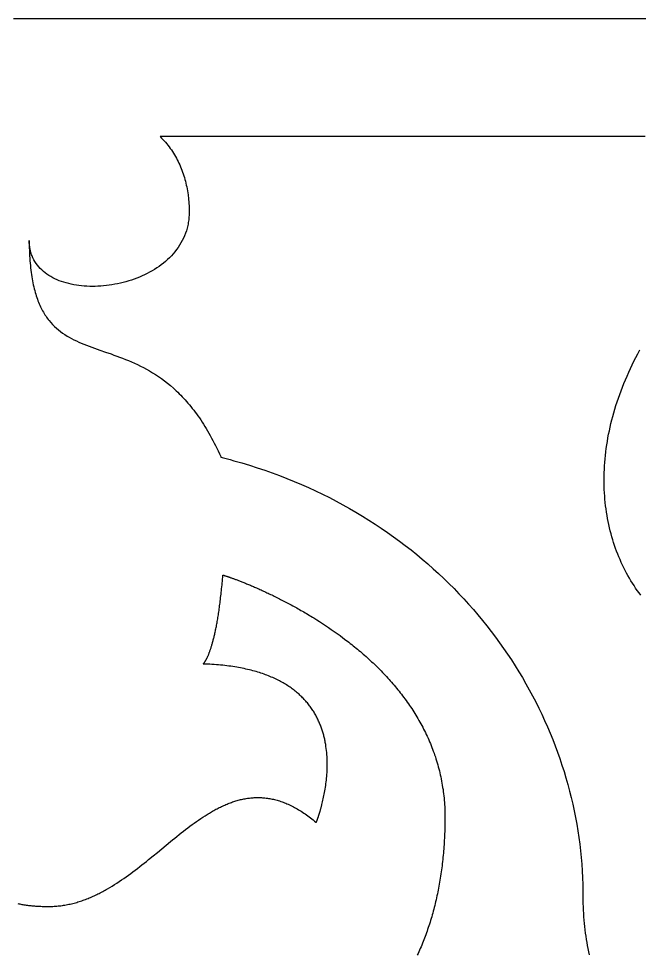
# Model space of a CAD drawing. Extents: x -52 to 64, y -91 to -51.
# Drawn here: x -40.83 to -24.62, y -75.14 to -50.72 of the extents above; entities that cross this region are included whole.
import ezdxf

# ---------------------------------------------------------------- set-up
doc = ezdxf.new("R2010")
doc.units = 0
doc.header["$MEASUREMENT"] = 0
doc.layers.add('LAYER_1', color=18, linetype='CONTINUOUS')

msp = doc.modelspace()

# ---------------------------------------------------------------- linework, layer by layer
at = {"layer": 'LAYER_1'}
for points in [[(-24.383, -50.717), (-24.637, -50.717), (-24.887, -50.717), (-25.131, -50.717), (-25.37, -50.717), (-25.604, -50.717), (-25.834, -50.717), (-26.058, -50.717), (-26.277, -50.717), (-26.491, -50.717), (-26.699, -50.717), (-26.903, -50.717), (-27.101, -50.717), (-27.294, -50.717), (-27.481, -50.717), (-27.663, -50.717), (-27.839, -50.717), (-28.01, -50.717), (-28.175, -50.717), (-28.335, -50.717), (-28.489, -50.717), (-28.637, -50.717), (-28.779, -50.717), (-28.916, -50.717), (-29.047, -50.717), (-29.172, -50.717), (-29.29, -50.717), (-29.403, -50.717), (-29.51, -50.717), (-29.611, -50.717), (-29.705, -50.717), (-29.793, -50.717), (-29.875, -50.717), (-29.951, -50.717), (-30.021, -50.717), (-30.084, -50.717), (-30.14, -50.717), (-30.19, -50.717), (-30.234, -50.717), (-30.271, -50.717), (-30.301, -50.717), (-30.325, -50.717), (-30.342, -50.717), (-30.352, -50.717), (-30.356, -50.717), (-30.361, -50.717), (-30.375, -50.717), (-30.4, -50.717), (-30.434, -50.717), (-30.477, -50.717), (-30.53, -50.717), (-30.592, -50.717), (-30.663, -50.717), (-30.742, -50.717), (-30.831, -50.717), (-30.928, -50.717), (-31.033, -50.717), (-31.147, -50.717), (-31.269, -50.717), (-31.399, -50.717), (-31.537, -50.717), (-31.683, -50.717), (-31.836, -50.717), (-31.997, -50.717), (-32.165, -50.717), (-32.341, -50.717), (-32.523, -50.717), (-32.713, -50.717), (-32.909, -50.717), (-33.112, -50.717), (-33.322, -50.717), (-33.538, -50.717), (-33.76, -50.717), (-33.989, -50.717), (-34.223, -50.717), (-34.463, -50.717), (-34.709, -50.717), (-34.961, -50.717), (-35.218, -50.717), (-35.481, -50.717), (-35.748, -50.717), (-36.021, -50.717), (-36.299, -50.717), (-36.581, -50.717), (-36.868, -50.717), (-37.16, -50.717), (-37.456, -50.717), (-37.756, -50.717), (-38.06, -50.717), (-38.368, -50.717), (-38.68, -50.717), (-38.996, -50.717), (-39.315, -50.717), (-39.638, -50.717), (-39.964, -50.717), (-40.293, -50.717), (-40.626, -50.717), (-40.961, -50.717)], [(-24.468, -53.795), (-24.772, -53.795), (-25.075, -53.795), (-25.376, -53.795), (-25.675, -53.795), (-25.973, -53.795), (-26.268, -53.795), (-26.562, -53.795), (-26.853, -53.795), (-27.142, -53.795), (-27.429, -53.795), (-27.713, -53.795), (-27.995, -53.795), (-28.275, -53.795), (-28.551, -53.795), (-28.826, -53.795), (-29.097, -53.795), (-29.365, -53.795), (-29.63, -53.795), (-29.892, -53.795), (-30.151, -53.795), (-30.407, -53.795), (-30.66, -53.795), (-30.784, -53.795), (-30.908, -53.795), (-31.032, -53.795), (-31.154, -53.795), (-31.275, -53.795), (-31.396, -53.795), (-31.515, -53.795), (-31.634, -53.795), (-31.751, -53.795), (-31.868, -53.795), (-31.984, -53.795), (-32.099, -53.795), (-32.212, -53.795), (-32.325, -53.795), (-32.437, -53.795), (-32.547, -53.795), (-32.657, -53.795), (-32.766, -53.795), (-32.873, -53.795), (-32.98, -53.795), (-33.085, -53.795), (-33.19, -53.795), (-33.293, -53.795), (-33.395, -53.795), (-33.496, -53.795), (-33.596, -53.795), (-33.694, -53.795), (-33.792, -53.795), (-33.888, -53.795), (-33.984, -53.795), (-34.078, -53.795), (-34.171, -53.795), (-34.262, -53.795), (-34.353, -53.795), (-34.442, -53.795), (-34.53, -53.795), (-34.616, -53.795), (-34.702, -53.795), (-34.786, -53.795), (-34.869, -53.795), (-34.95, -53.795), (-35.031, -53.795), (-35.11, -53.795), (-35.187, -53.795), (-35.263, -53.795), (-35.338, -53.795), (-35.412, -53.795), (-35.484, -53.795), (-35.555, -53.795), (-35.624, -53.795), (-35.692, -53.795), (-35.759, -53.795), (-35.824, -53.795), (-35.888, -53.795), (-35.95, -53.795), (-36.011, -53.795), (-36.07, -53.795), (-36.128, -53.795), (-36.184, -53.795), (-36.239, -53.795), (-36.292, -53.795), (-36.344, -53.795), (-36.394, -53.795), (-36.443, -53.795), (-36.49, -53.795), (-36.536, -53.795), (-36.58, -53.795), (-36.622, -53.795), (-36.663, -53.795), (-36.702, -53.795), (-36.74, -53.795), (-36.776, -53.795), (-36.81, -53.795), (-36.843, -53.795), (-36.874, -53.795), (-36.903, -53.795), (-36.931, -53.795), (-36.957, -53.795), (-36.981, -53.795), (-37.003, -53.795), (-37.024, -53.795), (-37.043, -53.795), (-37.06, -53.795), (-37.076, -53.795), (-37.089, -53.795), (-37.101, -53.795), (-37.111, -53.795), (-37.119, -53.795), (-37.126, -53.795), (-37.131, -53.795), (-37.133, -53.795), (-37.134, -53.795), (-37.098, -53.831), (-37.062, -53.868), (-37.027, -53.905), (-36.993, -53.943), (-36.961, -53.982), (-36.929, -54.021), (-36.898, -54.061), (-36.868, -54.101), (-36.839, -54.142), (-36.811, -54.184), (-36.783, -54.226), (-36.757, -54.268), (-36.732, -54.311), (-36.708, -54.355), (-36.684, -54.399), (-36.661, -54.443), (-36.64, -54.488), (-36.619, -54.534), (-36.599, -54.58), (-36.58, -54.626), (-36.562, -54.673), (-36.545, -54.72), (-36.528, -54.768), (-36.513, -54.815), (-36.498, -54.864), (-36.484, -54.912), (-36.471, -54.961), (-36.459, -55.011), (-36.448, -55.06), (-36.437, -55.11), (-36.428, -55.161), (-36.419, -55.211), (-36.404, -55.313), (-36.392, -55.416), (-36.383, -55.519), (-36.377, -55.624), (-36.375, -55.729), (-36.375, -55.755), (-36.375, -55.762), (-36.375, -55.764), (-36.375, -55.765), (-36.375, -55.767), (-36.375, -55.777), (-36.375, -55.816), (-36.377, -55.854), (-36.379, -55.892), (-36.382, -55.93), (-36.386, -55.967), (-36.391, -56.004), (-36.397, -56.04), (-36.403, -56.077), (-36.411, -56.112), (-36.427, -56.183), (-36.447, -56.251), (-36.47, -56.319), (-36.495, -56.384), (-36.523, -56.448), (-36.554, -56.511), (-36.587, -56.572), (-36.623, -56.632), (-36.662, -56.69), (-36.702, -56.746), (-36.745, -56.801), (-36.79, -56.854), (-36.837, -56.906), (-36.887, -56.956), (-36.938, -57.005), (-36.991, -57.052), (-37.045, -57.097), (-37.102, -57.141), (-37.16, -57.183), (-37.22, -57.224), (-37.281, -57.263), (-37.343, -57.3), (-37.407, -57.336), (-37.472, -57.37), (-37.538, -57.403), (-37.605, -57.434), (-37.673, -57.463), (-37.742, -57.49), (-37.812, -57.516), (-37.882, -57.541), (-37.953, -57.563), (-38.025, -57.584), (-38.097, -57.604), (-38.17, -57.621), (-38.243, -57.637), (-38.316, -57.651), (-38.389, -57.664), (-38.462, -57.675), (-38.536, -57.684), (-38.609, -57.692), (-38.682, -57.698), (-38.755, -57.702), (-38.828, -57.704), (-38.9, -57.705), (-38.972, -57.704), (-39.043, -57.701), (-39.113, -57.697), (-39.183, -57.69), (-39.252, -57.682), (-39.32, -57.673), (-39.387, -57.661), (-39.453, -57.648), (-39.518, -57.633), (-39.582, -57.616), (-39.644, -57.598), (-39.705, -57.578), (-39.765, -57.556), (-39.823, -57.532), (-39.879, -57.506), (-39.934, -57.479), (-39.987, -57.45), (-40.038, -57.419), (-40.087, -57.386), (-40.135, -57.351), (-40.18, -57.315), (-40.223, -57.277), (-40.263, -57.237), (-40.302, -57.195), (-40.337, -57.151), (-40.371, -57.105), (-40.402, -57.058), (-40.43, -57.009), (-40.455, -56.958), (-40.478, -56.905), (-40.488, -56.878), (-40.498, -56.85), (-40.506, -56.822), (-40.514, -56.793), (-40.521, -56.764), (-40.528, -56.735), (-40.533, -56.705), (-40.538, -56.674), (-40.542, -56.644), (-40.546, -56.612), (-40.548, -56.58), (-40.55, -56.548), (-40.55, -56.515), (-40.55, -56.507), (-40.55, -56.505), (-40.55, -56.504), (-40.55, -56.505), (-40.55, -56.507), (-40.55, -56.517), (-40.55, -56.554), (-40.549, -56.627), (-40.548, -56.699), (-40.546, -56.769), (-40.543, -56.838), (-40.54, -56.906), (-40.536, -56.972), (-40.532, -57.037), (-40.527, -57.101), (-40.521, -57.163), (-40.515, -57.224), (-40.508, -57.284), (-40.501, -57.342), (-40.493, -57.399), (-40.484, -57.455), (-40.475, -57.51), (-40.465, -57.564), (-40.455, -57.616), (-40.444, -57.667), (-40.433, -57.718), (-40.421, -57.767), (-40.408, -57.814), (-40.396, -57.861), (-40.382, -57.907), (-40.368, -57.952), (-40.354, -57.995), (-40.339, -58.038), (-40.323, -58.08), (-40.307, -58.12), (-40.291, -58.16), (-40.274, -58.199), (-40.256, -58.236), (-40.238, -58.273), (-40.22, -58.309), (-40.201, -58.344), (-40.182, -58.378), (-40.162, -58.412), (-40.141, -58.444), (-40.121, -58.476), (-40.1, -58.507), (-40.078, -58.537), (-40.056, -58.566), (-40.034, -58.595), (-39.988, -58.65), (-39.94, -58.702), (-39.891, -58.752), (-39.84, -58.799), (-39.787, -58.843), (-39.734, -58.886), (-39.678, -58.926), (-39.622, -58.964), (-39.564, -59.001), (-39.505, -59.035), (-39.444, -59.068), (-39.382, -59.1), (-39.32, -59.131), (-39.256, -59.16), (-39.191, -59.188), (-39.124, -59.216), (-39.057, -59.242), (-38.989, -59.268), (-38.92, -59.294), (-38.85, -59.319), (-38.708, -59.369), (-38.563, -59.419), (-38.415, -59.47), (-38.34, -59.497), (-38.265, -59.524), (-38.189, -59.552), (-38.113, -59.581), (-38.036, -59.612), (-37.959, -59.643), (-37.882, -59.676), (-37.804, -59.711), (-37.726, -59.747), (-37.648, -59.785), (-37.57, -59.825), (-37.491, -59.867), (-37.413, -59.912), (-37.334, -59.958), (-37.256, -60.008), (-37.177, -60.06), (-37.099, -60.114), (-37.021, -60.172), (-36.943, -60.233), (-36.865, -60.296), (-36.787, -60.364), (-36.749, -60.398), (-36.71, -60.434), (-36.671, -60.471), (-36.633, -60.508), (-36.595, -60.547), (-36.556, -60.586), (-36.518, -60.627), (-36.48, -60.668), (-36.442, -60.711), (-36.405, -60.754), (-36.367, -60.798), (-36.33, -60.844), (-36.292, -60.891), (-36.255, -60.938), (-36.218, -60.987), (-36.181, -61.037), (-36.144, -61.088), (-36.108, -61.14), (-36.071, -61.193), (-36.035, -61.248), (-35.999, -61.304), (-35.963, -61.361), (-35.927, -61.419), (-35.892, -61.478), (-35.857, -61.539), (-35.822, -61.601), (-35.787, -61.664), (-35.752, -61.729), (-35.718, -61.795), (-35.683, -61.862), (-35.649, -61.931), (-35.616, -62.001), (-35.582, -62.073), (-35.549, -62.146), (-35.549, -62.146), (-35.549, -62.148), (-35.549, -62.152), (-35.549, -62.163), (-35.549, -62.166), (-35.549, -62.166), (-35.549, -62.166), (-35.549, -62.166), (-35.549, -62.166), (-35.549, -62.166), (-35.548, -62.166), (-35.547, -62.167), (-35.54, -62.168), (-35.514, -62.175), (-35.411, -62.202), (-35.307, -62.229), (-35.205, -62.257), (-35.001, -62.315), (-34.799, -62.376), (-34.599, -62.44), (-34.401, -62.506), (-34.205, -62.576), (-34.011, -62.647), (-33.819, -62.722), (-33.63, -62.799), (-33.442, -62.878), (-33.256, -62.96), (-33.073, -63.045), (-32.892, -63.132), (-32.712, -63.221), (-32.535, -63.313), (-32.36, -63.407), (-32.187, -63.503), (-32.017, -63.602), (-31.848, -63.703), (-31.682, -63.806), (-31.518, -63.911), (-31.356, -64.019), (-31.196, -64.129), (-31.038, -64.24), (-30.883, -64.354), (-30.73, -64.47), (-30.58, -64.587), (-30.431, -64.707), (-30.285, -64.829), (-30.141, -64.952), (-29.999, -65.078), (-29.86, -65.205), (-29.723, -65.334), (-29.589, -65.464), (-29.456, -65.597), (-29.327, -65.731), (-29.199, -65.866), (-29.074, -66.004), (-28.951, -66.143), (-28.831, -66.283), (-28.713, -66.425), (-28.598, -66.569), (-28.485, -66.714), (-28.374, -66.86), (-28.266, -67.008), (-28.16, -67.157), (-28.057, -67.307), (-27.956, -67.459), (-27.858, -67.612), (-27.763, -67.766), (-27.67, -67.921), (-27.579, -68.078), (-27.491, -68.235), (-27.406, -68.394), (-27.323, -68.554), (-27.242, -68.714), (-27.165, -68.876), (-27.09, -69.039), (-27.017, -69.202), (-26.947, -69.367), (-26.88, -69.532), (-26.816, -69.698), (-26.754, -69.865), (-26.695, -70.033), (-26.638, -70.202), (-26.584, -70.371), (-26.533, -70.54), (-26.485, -70.711), (-26.439, -70.882), (-26.396, -71.053), (-26.356, -71.225), (-26.318, -71.398), (-26.284, -71.571), (-26.252, -71.744), (-26.223, -71.918), (-26.197, -72.092), (-26.173, -72.267), (-26.153, -72.442), (-26.135, -72.617), (-26.12, -72.792), (-26.108, -72.967), (-26.099, -73.143), (-26.092, -73.319), (-26.089, -73.494), (-26.088, -73.582), (-26.088, -73.604), (-26.088, -73.61), (-26.088, -73.612), (-26.088, -73.614), (-26.088, -73.619), (-26.089, -73.642), (-26.089, -73.731), (-26.088, -73.819), (-26.085, -73.907), (-26.082, -73.994), (-26.078, -74.081), (-26.072, -74.167), (-26.066, -74.252), (-26.058, -74.337), (-26.05, -74.421), (-26.04, -74.505), (-26.029, -74.588), (-26.018, -74.671), (-26.005, -74.753), (-25.992, -74.834), (-25.977, -74.915), (-25.962, -74.996), (-25.945, -75.076), (-25.928, -75.155)], [(-24.58, -65.764), (-24.625, -65.704), (-24.669, -65.643), (-24.713, -65.581), (-24.755, -65.518), (-24.796, -65.454), (-24.836, -65.389), (-24.875, -65.323), (-24.913, -65.257), (-24.951, -65.189), (-24.987, -65.121), (-25.022, -65.052), (-25.055, -64.982), (-25.088, -64.912), (-25.12, -64.84), (-25.151, -64.768), (-25.18, -64.695), (-25.209, -64.621), (-25.236, -64.547), (-25.262, -64.472), (-25.287, -64.396), (-25.311, -64.319), (-25.334, -64.242), (-25.356, -64.164), (-25.376, -64.085), (-25.395, -64.006), (-25.413, -63.926), (-25.43, -63.846), (-25.446, -63.765), (-25.46, -63.683), (-25.474, -63.6), (-25.486, -63.517), (-25.496, -63.434), (-25.506, -63.35), (-25.514, -63.265), (-25.521, -63.18), (-25.527, -63.094), (-25.531, -63.008), (-25.534, -62.921), (-25.536, -62.834), (-25.536, -62.746), (-25.536, -62.658), (-25.533, -62.57), (-25.53, -62.48), (-25.525, -62.391), (-25.519, -62.301), (-25.511, -62.211), (-25.502, -62.12), (-25.492, -62.029), (-25.48, -61.937), (-25.467, -61.845), (-25.452, -61.753), (-25.436, -61.66), (-25.419, -61.567), (-25.4, -61.474), (-25.38, -61.381), (-25.358, -61.287), (-25.335, -61.193), (-25.31, -61.098), (-25.284, -61.004), (-25.256, -60.909), (-25.227, -60.814), (-25.196, -60.718), (-25.164, -60.623), (-25.13, -60.527), (-25.095, -60.431), (-25.058, -60.335), (-25.02, -60.238), (-24.98, -60.142), (-24.938, -60.045), (-24.895, -59.949), (-24.85, -59.852), (-24.804, -59.755), (-24.756, -59.658), (-24.707, -59.56), (-24.655, -59.463), (-24.603, -59.366)], [(-40.852, -73.819), (-40.825, -73.825), (-40.799, -73.83), (-40.771, -73.835), (-40.744, -73.84), (-40.716, -73.845), (-40.688, -73.85), (-40.659, -73.854), (-40.63, -73.858), (-40.6, -73.862), (-40.571, -73.866), (-40.54, -73.869), (-40.51, -73.873), (-40.479, -73.876), (-40.448, -73.879), (-40.416, -73.881), (-40.384, -73.884), (-40.351, -73.886), (-40.318, -73.888), (-40.285, -73.89), (-40.251, -73.891), (-40.217, -73.893), (-40.183, -73.894), (-40.148, -73.894), (-40.112, -73.895), (-40.077, -73.895), (-40.041, -73.895), (-40.005, -73.895), (-39.969, -73.894), (-39.933, -73.893), (-39.897, -73.891), (-39.862, -73.888), (-39.827, -73.885), (-39.791, -73.882), (-39.756, -73.878), (-39.721, -73.874), (-39.686, -73.869), (-39.652, -73.864), (-39.617, -73.858), (-39.583, -73.852), (-39.548, -73.845), (-39.514, -73.838), (-39.48, -73.831), (-39.446, -73.823), (-39.412, -73.815), (-39.378, -73.806), (-39.345, -73.797), (-39.311, -73.787), (-39.278, -73.777), (-39.245, -73.767), (-39.211, -73.756), (-39.178, -73.745), (-39.145, -73.734), (-39.113, -73.722), (-39.08, -73.71), (-39.047, -73.697), (-39.015, -73.684), (-38.982, -73.671), (-38.95, -73.657), (-38.917, -73.644), (-38.885, -73.629), (-38.853, -73.615), (-38.821, -73.6), (-38.789, -73.585), (-38.758, -73.569), (-38.726, -73.553), (-38.694, -73.537), (-38.663, -73.521), (-38.631, -73.504), (-38.6, -73.487), (-38.569, -73.47), (-38.538, -73.452), (-38.507, -73.435), (-38.445, -73.398), (-38.383, -73.361), (-38.322, -73.323), (-38.261, -73.284), (-38.2, -73.244), (-38.14, -73.203), (-38.079, -73.162), (-38.02, -73.12), (-37.96, -73.077), (-37.901, -73.033), (-37.841, -72.989), (-37.782, -72.945), (-37.724, -72.9), (-37.665, -72.855), (-37.607, -72.809), (-37.549, -72.763), (-37.491, -72.717), (-37.433, -72.67), (-37.318, -72.576), (-37.203, -72.482), (-37.089, -72.388), (-36.976, -72.294), (-36.862, -72.201), (-36.806, -72.155), (-36.749, -72.109), (-36.693, -72.064), (-36.637, -72.019), (-36.58, -71.974), (-36.524, -71.93), (-36.467, -71.886), (-36.411, -71.843), (-36.355, -71.801), (-36.298, -71.759), (-36.242, -71.718), (-36.185, -71.678), (-36.129, -71.638), (-36.072, -71.6), (-36.016, -71.562), (-35.959, -71.526), (-35.902, -71.49), (-35.874, -71.472), (-35.845, -71.455), (-35.817, -71.438), (-35.788, -71.422), (-35.76, -71.405), (-35.731, -71.389), (-35.702, -71.374), (-35.674, -71.358), (-35.645, -71.343), (-35.616, -71.328), (-35.588, -71.314), (-35.559, -71.299), (-35.53, -71.286), (-35.501, -71.272), (-35.472, -71.259), (-35.443, -71.246), (-35.414, -71.234), (-35.385, -71.221), (-35.356, -71.21), (-35.327, -71.198), (-35.298, -71.187), (-35.269, -71.177), (-35.24, -71.166), (-35.21, -71.157), (-35.181, -71.147), (-35.151, -71.138), (-35.122, -71.129), (-35.092, -71.121), (-35.063, -71.113), (-35.033, -71.106), (-35.003, -71.099), (-34.974, -71.093), (-34.944, -71.087), (-34.914, -71.081), (-34.884, -71.076), (-34.854, -71.071), (-34.824, -71.067), (-34.794, -71.063), (-34.763, -71.06), (-34.733, -71.057), (-34.703, -71.055), (-34.672, -71.053), (-34.642, -71.052), (-34.611, -71.051), (-34.581, -71.051), (-34.55, -71.051), (-34.519, -71.052), (-34.488, -71.053), (-34.457, -71.055), (-34.426, -71.058), (-34.395, -71.061), (-34.364, -71.064), (-34.332, -71.068), (-34.301, -71.073), (-34.269, -71.078), (-34.238, -71.084), (-34.206, -71.09), (-34.174, -71.097), (-34.143, -71.105), (-34.111, -71.113), (-34.079, -71.121), (-34.046, -71.131), (-34.014, -71.141), (-33.982, -71.151), (-33.949, -71.163), (-33.917, -71.174), (-33.884, -71.187), (-33.851, -71.2), (-33.819, -71.214), (-33.786, -71.228), (-33.753, -71.244), (-33.719, -71.259), (-33.686, -71.276), (-33.653, -71.293), (-33.619, -71.311), (-33.586, -71.329), (-33.552, -71.349), (-33.518, -71.368), (-33.484, -71.389), (-33.45, -71.41), (-33.416, -71.432), (-33.382, -71.455), (-33.347, -71.479), (-33.313, -71.503), (-33.278, -71.528), (-33.243, -71.554), (-33.208, -71.58), (-33.173, -71.608), (-33.138, -71.636), (-33.103, -71.664), (-33.067, -71.694), (-33.058, -71.702), (-33.056, -71.703), (-33.055, -71.704), (-33.055, -71.704), (-33.055, -71.704), (-33.055, -71.704), (-33.055, -71.704), (-33.055, -71.704), (-33.055, -71.703), (-33.055, -71.702), (-33.054, -71.701), (-33.053, -71.699), (-33.052, -71.697), (-33.051, -71.694), (-33.05, -71.691), (-33.049, -71.687), (-33.047, -71.683), (-33.045, -71.679), (-33.043, -71.674), (-33.041, -71.668), (-33.039, -71.663), (-33.037, -71.656), (-33.034, -71.65), (-33.032, -71.643), (-33.029, -71.635), (-33.026, -71.628), (-33.023, -71.62), (-33.02, -71.611), (-33.017, -71.602), (-33.014, -71.593), (-33.011, -71.583), (-33.007, -71.573), (-33.004, -71.563), (-33, -71.552), (-32.996, -71.541), (-32.992, -71.529), (-32.988, -71.518), (-32.985, -71.506), (-32.981, -71.493), (-32.976, -71.48), (-32.972, -71.467), (-32.968, -71.454), (-32.964, -71.44), (-32.96, -71.426), (-32.955, -71.411), (-32.951, -71.396), (-32.946, -71.381), (-32.942, -71.366), (-32.938, -71.35), (-32.933, -71.334), (-32.928, -71.318), (-32.924, -71.301), (-32.919, -71.285), (-32.915, -71.267), (-32.91, -71.25), (-32.906, -71.232), (-32.897, -71.196), (-32.888, -71.159), (-32.879, -71.121), (-32.87, -71.082), (-32.861, -71.042), (-32.853, -71.001), (-32.844, -70.959), (-32.836, -70.916), (-32.828, -70.872), (-32.821, -70.828), (-32.814, -70.783), (-32.807, -70.737), (-32.801, -70.69), (-32.795, -70.643), (-32.789, -70.595), (-32.784, -70.547), (-32.78, -70.498), (-32.776, -70.448), (-32.773, -70.398), (-32.77, -70.348), (-32.768, -70.297), (-32.767, -70.246), (-32.766, -70.194), (-32.767, -70.142), (-32.768, -70.09), (-32.769, -70.037), (-32.772, -69.984), (-32.776, -69.931), (-32.78, -69.878), (-32.786, -69.824), (-32.792, -69.771), (-32.8, -69.717), (-32.808, -69.664), (-32.813, -69.637), (-32.818, -69.61), (-32.823, -69.583), (-32.828, -69.556), (-32.834, -69.53), (-32.84, -69.503), (-32.847, -69.476), (-32.853, -69.449), (-32.86, -69.423), (-32.867, -69.396), (-32.875, -69.369), (-32.883, -69.343), (-32.891, -69.316), (-32.9, -69.29), (-32.909, -69.263), (-32.918, -69.237), (-32.927, -69.21), (-32.937, -69.184), (-32.947, -69.158), (-32.958, -69.132), (-32.969, -69.106), (-32.98, -69.08), (-32.992, -69.054), (-33.004, -69.028), (-33.016, -69.002), (-33.029, -68.976), (-33.042, -68.951), (-33.055, -68.925), (-33.069, -68.9), (-33.084, -68.875), (-33.098, -68.85), (-33.113, -68.825), (-33.129, -68.8), (-33.145, -68.775), (-33.161, -68.751), (-33.178, -68.726), (-33.195, -68.702), (-33.212, -68.678), (-33.23, -68.653), (-33.248, -68.63), (-33.267, -68.606), (-33.286, -68.582), (-33.306, -68.559), (-33.326, -68.536), (-33.347, -68.513), (-33.368, -68.49), (-33.389, -68.467), (-33.411, -68.444), (-33.433, -68.422), (-33.456, -68.4), (-33.48, -68.378), (-33.503, -68.356), (-33.528, -68.335), (-33.553, -68.313), (-33.578, -68.292), (-33.604, -68.271), (-33.63, -68.25), (-33.657, -68.23), (-33.684, -68.21), (-33.712, -68.19), (-33.74, -68.17), (-33.769, -68.15), (-33.798, -68.131), (-33.828, -68.112), (-33.858, -68.093), (-33.889, -68.075), (-33.92, -68.056), (-33.952, -68.038), (-33.985, -68.02), (-34.018, -68.003), (-34.052, -67.986), (-34.086, -67.969), (-34.12, -67.952), (-34.156, -67.936), (-34.192, -67.92), (-34.228, -67.904), (-34.265, -67.888), (-34.303, -67.873), (-34.341, -67.858), (-34.38, -67.844), (-34.419, -67.83), (-34.459, -67.816), (-34.499, -67.802), (-34.541, -67.789), (-34.582, -67.776), (-34.625, -67.763), (-34.668, -67.751), (-34.711, -67.739), (-34.756, -67.727), (-34.801, -67.716), (-34.846, -67.705), (-34.892, -67.695), (-34.939, -67.685), (-34.986, -67.675), (-35.035, -67.665), (-35.083, -67.656), (-35.133, -67.648), (-35.183, -67.639), (-35.234, -67.632), (-35.285, -67.624), (-35.337, -67.617), (-35.39, -67.61), (-35.443, -67.604), (-35.497, -67.598), (-35.552, -67.593), (-35.608, -67.587), (-35.664, -67.583), (-35.721, -67.579), (-35.778, -67.575), (-35.837, -67.571), (-35.896, -67.568), (-35.955, -67.566), (-35.986, -67.565), (-36.001, -67.564), (-36.008, -67.564), (-36.009, -67.564), (-36.009, -67.564), (-36.009, -67.564), (-36.009, -67.564), (-36.009, -67.564), (-36.009, -67.564), (-36.009, -67.564), (-36.008, -67.563), (-36.006, -67.562), (-36.004, -67.56), (-36.002, -67.557), (-35.998, -67.554), (-35.995, -67.549), (-35.99, -67.544), (-35.985, -67.538), (-35.983, -67.535), (-35.98, -67.531), (-35.977, -67.528), (-35.974, -67.523), (-35.971, -67.519), (-35.968, -67.515), (-35.965, -67.51), (-35.961, -67.504), (-35.958, -67.499), (-35.954, -67.493), (-35.95, -67.487), (-35.947, -67.481), (-35.943, -67.474), (-35.939, -67.467), (-35.934, -67.46), (-35.93, -67.452), (-35.926, -67.445), (-35.922, -67.436), (-35.917, -67.428), (-35.913, -67.419), (-35.908, -67.409), (-35.903, -67.4), (-35.898, -67.39), (-35.894, -67.379), (-35.889, -67.368), (-35.884, -67.357), (-35.879, -67.345), (-35.873, -67.333), (-35.868, -67.321), (-35.863, -67.308), (-35.858, -67.295), (-35.852, -67.281), (-35.847, -67.267), (-35.841, -67.253), (-35.836, -67.238), (-35.83, -67.222), (-35.825, -67.206), (-35.819, -67.19), (-35.813, -67.173), (-35.808, -67.156), (-35.802, -67.138), (-35.796, -67.12), (-35.79, -67.101), (-35.784, -67.082), (-35.779, -67.062), (-35.773, -67.042), (-35.767, -67.021), (-35.761, -67), (-35.755, -66.978), (-35.749, -66.955), (-35.743, -66.932), (-35.737, -66.909), (-35.731, -66.885), (-35.725, -66.86), (-35.719, -66.835), (-35.713, -66.809), (-35.706, -66.783), (-35.7, -66.756), (-35.694, -66.729), (-35.688, -66.701), (-35.682, -66.672), (-35.676, -66.643), (-35.67, -66.613), (-35.664, -66.582), (-35.658, -66.551), (-35.652, -66.519), (-35.646, -66.487), (-35.641, -66.454), (-35.635, -66.42), (-35.629, -66.386), (-35.623, -66.351), (-35.617, -66.315), (-35.611, -66.279), (-35.606, -66.242), (-35.6, -66.204), (-35.594, -66.165), (-35.589, -66.126), (-35.583, -66.086), (-35.578, -66.046), (-35.572, -66.005), (-35.567, -65.963), (-35.561, -65.92), (-35.556, -65.876), (-35.551, -65.832), (-35.546, -65.787), (-35.541, -65.741), (-35.536, -65.695), (-35.531, -65.648), (-35.526, -65.6), (-35.521, -65.551), (-35.516, -65.501), (-35.511, -65.451), (-35.507, -65.4), (-35.502, -65.348), (-35.498, -65.295), (-35.493, -65.241), (-35.493, -65.241), (-35.492, -65.241), (-35.49, -65.242), (-35.488, -65.242), (-35.485, -65.243), (-35.481, -65.244), (-35.477, -65.245), (-35.472, -65.247), (-35.467, -65.249), (-35.461, -65.25), (-35.454, -65.253), (-35.447, -65.255), (-35.439, -65.258), (-35.43, -65.26), (-35.421, -65.263), (-35.411, -65.267), (-35.401, -65.27), (-35.39, -65.274), (-35.379, -65.277), (-35.367, -65.282), (-35.354, -65.286), (-35.341, -65.29), (-35.328, -65.295), (-35.313, -65.3), (-35.299, -65.305), (-35.283, -65.311), (-35.268, -65.316), (-35.251, -65.322), (-35.235, -65.328), (-35.217, -65.335), (-35.2, -65.341), (-35.181, -65.348), (-35.163, -65.355), (-35.144, -65.362), (-35.124, -65.37), (-35.104, -65.378), (-35.083, -65.385), (-35.062, -65.394), (-35.041, -65.402), (-35.019, -65.411), (-34.996, -65.419), (-34.973, -65.429), (-34.95, -65.438), (-34.927, -65.447), (-34.903, -65.457), (-34.878, -65.467), (-34.853, -65.477), (-34.828, -65.488), (-34.802, -65.498), (-34.776, -65.509), (-34.75, -65.521), (-34.723, -65.532), (-34.696, -65.544), (-34.668, -65.555), (-34.641, -65.568), (-34.612, -65.58), (-34.584, -65.592), (-34.555, -65.605), (-34.526, -65.618), (-34.496, -65.632), (-34.466, -65.645), (-34.436, -65.659), (-34.406, -65.673), (-34.375, -65.687), (-34.344, -65.702), (-34.313, -65.716), (-34.281, -65.731), (-34.249, -65.746), (-34.217, -65.762), (-34.184, -65.778), (-34.152, -65.794), (-34.119, -65.81), (-34.086, -65.826), (-34.052, -65.843), (-34.018, -65.86), (-33.985, -65.877), (-33.95, -65.894), (-33.916, -65.912), (-33.882, -65.93), (-33.847, -65.948), (-33.812, -65.966), (-33.777, -65.985), (-33.741, -66.004), (-33.706, -66.023), (-33.67, -66.042), (-33.634, -66.062), (-33.598, -66.082), (-33.562, -66.102), (-33.526, -66.122), (-33.489, -66.143), (-33.453, -66.164), (-33.416, -66.185), (-33.379, -66.206), (-33.342, -66.228), (-33.305, -66.25), (-33.267, -66.272), (-33.23, -66.294), (-33.193, -66.317), (-33.155, -66.34), (-33.118, -66.363), (-33.042, -66.41), (-32.966, -66.458), (-32.89, -66.507), (-32.814, -66.558), (-32.738, -66.609), (-32.661, -66.661), (-32.585, -66.714), (-32.508, -66.769), (-32.432, -66.824), (-32.356, -66.881), (-32.28, -66.938), (-32.242, -66.967), (-32.204, -66.997), (-32.166, -67.026), (-32.128, -67.056), (-32.09, -67.086), (-32.052, -67.117), (-32.015, -67.148), (-31.977, -67.179), (-31.94, -67.21), (-31.903, -67.242), (-31.865, -67.273), (-31.828, -67.305), (-31.791, -67.338), (-31.755, -67.37), (-31.718, -67.403), (-31.681, -67.437), (-31.645, -67.47), (-31.609, -67.504), (-31.572, -67.538), (-31.536, -67.572), (-31.501, -67.606), (-31.465, -67.641), (-31.43, -67.676), (-31.394, -67.712), (-31.359, -67.747), (-31.324, -67.783), (-31.29, -67.819), (-31.255, -67.856), (-31.221, -67.893), (-31.187, -67.93), (-31.153, -67.967), (-31.12, -68.005), (-31.086, -68.042), (-31.053, -68.081), (-31.02, -68.119), (-30.988, -68.158), (-30.955, -68.197), (-30.923, -68.236), (-30.892, -68.275), (-30.86, -68.315), (-30.829, -68.355), (-30.798, -68.396), (-30.767, -68.436), (-30.737, -68.477), (-30.707, -68.519), (-30.677, -68.56), (-30.648, -68.602), (-30.619, -68.644), (-30.59, -68.686), (-30.562, -68.729), (-30.534, -68.772), (-30.506, -68.815), (-30.479, -68.859), (-30.452, -68.903), (-30.425, -68.947), (-30.399, -68.991), (-30.373, -69.036), (-30.347, -69.081), (-30.322, -69.126), (-30.298, -69.171), (-30.273, -69.217), (-30.25, -69.263), (-30.226, -69.31), (-30.203, -69.357), (-30.18, -69.404), (-30.158, -69.451), (-30.136, -69.498), (-30.115, -69.546), (-30.094, -69.594), (-30.074, -69.643), (-30.054, -69.692), (-30.035, -69.741), (-30.016, -69.79), (-29.997, -69.84), (-29.979, -69.89), (-29.962, -69.94), (-29.944, -69.99), (-29.928, -70.041), (-29.912, -70.092), (-29.896, -70.144), (-29.881, -70.196), (-29.867, -70.248), (-29.853, -70.3), (-29.84, -70.353), (-29.827, -70.406), (-29.815, -70.459), (-29.803, -70.512), (-29.792, -70.566), (-29.781, -70.62), (-29.771, -70.675), (-29.762, -70.73), (-29.753, -70.785), (-29.744, -70.84), (-29.737, -70.896), (-29.73, -70.952), (-29.723, -71.008), (-29.717, -71.065), (-29.712, -71.121), (-29.708, -71.179), (-29.704, -71.236), (-29.7, -71.294), (-29.698, -71.352), (-29.696, -71.41), (-29.694, -71.469), (-29.694, -71.528), (-29.693, -71.587), (-29.694, -71.646), (-29.694, -71.705), (-29.695, -71.764), (-29.696, -71.822), (-29.698, -71.88), (-29.7, -71.938), (-29.702, -71.995), (-29.704, -72.053), (-29.707, -72.11), (-29.71, -72.167), (-29.713, -72.224), (-29.717, -72.28), (-29.721, -72.336), (-29.725, -72.392), (-29.729, -72.448), (-29.734, -72.504), (-29.739, -72.559), (-29.745, -72.614), (-29.75, -72.669), (-29.756, -72.724), (-29.762, -72.778), (-29.769, -72.833), (-29.776, -72.887), (-29.783, -72.94), (-29.79, -72.994), (-29.798, -73.047), (-29.806, -73.1), (-29.814, -73.153), (-29.823, -73.206), (-29.832, -73.258), (-29.841, -73.311), (-29.85, -73.363), (-29.86, -73.414), (-29.87, -73.466), (-29.88, -73.517), (-29.891, -73.568), (-29.902, -73.619), (-29.913, -73.669), (-29.924, -73.72), (-29.936, -73.77), (-29.948, -73.82), (-29.96, -73.869), (-29.973, -73.919), (-29.986, -73.968), (-29.999, -74.017), (-30.012, -74.066), (-30.026, -74.114), (-30.04, -74.162), (-30.054, -74.21), (-30.068, -74.258), (-30.083, -74.306), (-30.098, -74.353), (-30.114, -74.4), (-30.129, -74.447), (-30.145, -74.493), (-30.161, -74.54), (-30.177, -74.586), (-30.194, -74.632), (-30.211, -74.677), (-30.228, -74.723), (-30.246, -74.768), (-30.264, -74.813), (-30.282, -74.857), (-30.3, -74.902), (-30.318, -74.946), (-30.337, -74.99), (-30.356, -75.033), (-30.376, -75.077), (-30.395, -75.12), (-30.415, -75.163)]]:
    msp.add_lwpolyline(points, dxfattribs=at)

doc.saveas('drawing.dxf')
